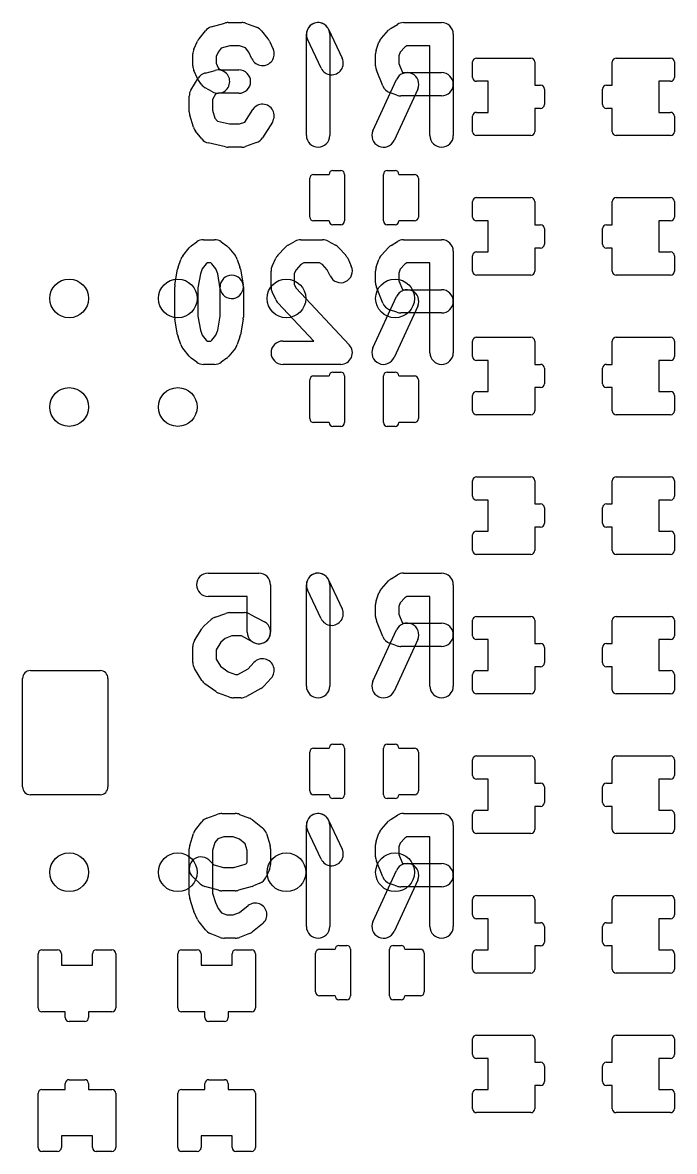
# Model space of a CAD drawing. Extents: x 0 to 45, y 0 to 50.
# Drawn here: x 22.15 to 26.35, y 36.65 to 43.93 of the extents above; entities that cross this region are included whole.
import ezdxf

# ---------------------------------------------------------------- set-up
doc = ezdxf.new("R2010")
doc.units = 0
for name, color, linetype in [('HOLE_1-6', 7, 'CONTINUOUS'), ('Resist-B', 7, 'CONTINUOUS'), ('Symbol-B', 7, 'CONTINUOUS')]:
    doc.layers.add(name, color=color, linetype=linetype)

msp = doc.modelspace()

# ---------------------------------------------------------------- linework, layer by layer
at = {"layer": 'HOLE_1-6'}
for centre in [(22.45, 42.15), (23.15, 42.15), (23.85, 42.15), (24.55, 42.15), (22.45, 41.45), (23.15, 41.45), (22.45, 38.45), (23.15, 38.45), (23.85, 38.45), (24.55, 38.45)]:
    msp.add_circle(centre, 0.125, dxfattribs=at)
at = {"layer": 'Resist-B'}
for p, q in [((25.05, 43.575), (25.05, 43.675)), ((25.075, 43.7), (25.425, 43.7)), ((25.45, 43.675), (25.45, 43.525)), ((25.95, 43.525), (25.95, 43.675)), ((25.975, 43.7), (26.325, 43.7)), ((26.35, 43.675), (26.35, 43.575)), ((25.15, 43.55), (25.075, 43.55)), ((25.15, 43.35), (25.15, 43.55)), ((26.325, 43.55), (26.25, 43.55)), ((26.25, 43.55), (26.25, 43.35)), ((25.45, 43.525), (25.4875, 43.525)), ((25.5125, 43.5), (25.5125, 43.4)), ((25.8875, 43.4), (25.8875, 43.5)), ((25.9125, 43.525), (25.95, 43.525)), ((25.05, 43.225), (25.05, 43.325)), ((25.075, 43.35), (25.15, 43.35)), ((25.4875, 43.375), (25.45, 43.375)), ((25.45, 43.375), (25.45, 43.225)), ((25.95, 43.375), (25.9125, 43.375)), ((25.95, 43.225), (25.95, 43.375)), ((26.25, 43.35), (26.325, 43.35)), ((26.35, 43.325), (26.35, 43.225)), ((25.425, 43.2), (25.075, 43.2)), ((26.325, 43.2), (25.975, 43.2)), ((24.025, 42.95), (24.125, 42.95)), ((24.15, 42.975), (24.2, 42.975)), ((24.225, 42.95), (24.225, 42.65)), ((24.475, 42.65), (24.475, 42.95)), ((24.5, 42.975), (24.55, 42.975)), ((24.575, 42.95), (24.675, 42.95)), ((24, 42.675), (24, 42.925)), ((24.7, 42.925), (24.7, 42.675)), ((25.075, 42.8), (25.425, 42.8)), ((25.975, 42.8), (26.325, 42.8)), ((25.05, 42.675), (25.05, 42.775)), ((25.45, 42.775), (25.45, 42.625)), ((25.95, 42.625), (25.95, 42.775)), ((26.35, 42.775), (26.35, 42.675)), ((24.125, 42.65), (24.025, 42.65)), ((24.2, 42.625), (24.15, 42.625)), ((24.55, 42.625), (24.5, 42.625)), ((24.675, 42.65), (24.575, 42.65)), ((25.15, 42.65), (25.075, 42.65)), ((25.15, 42.45), (25.15, 42.65)), ((25.45, 42.625), (25.4875, 42.625)), ((25.5125, 42.6), (25.5125, 42.5)), ((25.8875, 42.5), (25.8875, 42.6)), ((25.9125, 42.625), (25.95, 42.625)), ((26.325, 42.65), (26.25, 42.65)), ((26.25, 42.65), (26.25, 42.45)), ((25.075, 42.45), (25.15, 42.45)), ((25.4875, 42.475), (25.45, 42.475)), ((25.45, 42.475), (25.45, 42.325)), ((25.95, 42.475), (25.9125, 42.475)), ((25.95, 42.325), (25.95, 42.475)), ((26.25, 42.45), (26.325, 42.45)), ((25.05, 42.325), (25.05, 42.425)), ((26.35, 42.425), (26.35, 42.325)), ((25.425, 42.3), (25.075, 42.3)), ((26.325, 42.3), (25.975, 42.3)), ((25.05, 41.775), (25.05, 41.875)), ((25.075, 41.9), (25.425, 41.9)), ((25.45, 41.875), (25.45, 41.725)), ((25.95, 41.725), (25.95, 41.875)), ((25.975, 41.9), (26.325, 41.9)), ((26.35, 41.875), (26.35, 41.775)), ((25.15, 41.75), (25.075, 41.75)), ((25.15, 41.55), (25.15, 41.75)), ((25.45, 41.725), (25.4875, 41.725)), ((25.9125, 41.725), (25.95, 41.725)), ((26.325, 41.75), (26.25, 41.75)), ((26.25, 41.75), (26.25, 41.55)), ((24.025, 41.65), (24.125, 41.65)), ((24.15, 41.675), (24.2, 41.675)), ((24.225, 41.65), (24.225, 41.35)), ((24.475, 41.35), (24.475, 41.65)), ((24.5, 41.675), (24.55, 41.675)), ((24.575, 41.65), (24.675, 41.65)), ((25.5125, 41.7), (25.5125, 41.6)), ((25.8875, 41.6), (25.8875, 41.7)), ((24, 41.375), (24, 41.625)), ((24.7, 41.625), (24.7, 41.375)), ((25.4875, 41.575), (25.45, 41.575)), ((25.45, 41.575), (25.45, 41.425)), ((25.95, 41.575), (25.9125, 41.575)), ((25.95, 41.425), (25.95, 41.575)), ((25.05, 41.425), (25.05, 41.525)), ((25.075, 41.55), (25.15, 41.55)), ((26.25, 41.55), (26.325, 41.55)), ((26.35, 41.525), (26.35, 41.425)), ((24.125, 41.35), (24.025, 41.35)), ((24.675, 41.35), (24.575, 41.35)), ((25.425, 41.4), (25.075, 41.4)), ((26.325, 41.4), (25.975, 41.4)), ((24.2, 41.325), (24.15, 41.325)), ((24.55, 41.325), (24.5, 41.325)), ((25.075, 41), (25.425, 41)), ((25.975, 41), (26.325, 41)), ((25.05, 40.875), (25.05, 40.975)), ((25.45, 40.975), (25.45, 40.825)), ((25.95, 40.825), (25.95, 40.975)), ((26.35, 40.975), (26.35, 40.875)), ((25.15, 40.85), (25.075, 40.85)), ((25.15, 40.65), (25.15, 40.85)), ((26.325, 40.85), (26.25, 40.85)), ((26.25, 40.85), (26.25, 40.65)), ((25.45, 40.825), (25.4875, 40.825)), ((25.5125, 40.8), (25.5125, 40.7)), ((25.8875, 40.7), (25.8875, 40.8)), ((25.9125, 40.825), (25.95, 40.825)), ((25.05, 40.525), (25.05, 40.625)), ((25.075, 40.65), (25.15, 40.65)), ((25.4875, 40.675), (25.45, 40.675)), ((25.45, 40.675), (25.45, 40.525)), ((25.95, 40.675), (25.9125, 40.675)), ((25.95, 40.525), (25.95, 40.675)), ((26.25, 40.65), (26.325, 40.65)), ((26.35, 40.625), (26.35, 40.525)), ((25.425, 40.5), (25.075, 40.5)), ((26.325, 40.5), (25.975, 40.5)), ((25.05, 39.975), (25.05, 40.075)), ((25.075, 40.1), (25.425, 40.1)), ((25.45, 40.075), (25.45, 39.925)), ((25.95, 39.925), (25.95, 40.075)), ((25.975, 40.1), (26.325, 40.1)), ((26.35, 40.075), (26.35, 39.975)), ((25.15, 39.95), (25.075, 39.95)), ((25.15, 39.75), (25.15, 39.95)), ((25.45, 39.925), (25.4875, 39.925)), ((25.5125, 39.9), (25.5125, 39.8)), ((25.8875, 39.8), (25.8875, 39.9)), ((25.9125, 39.925), (25.95, 39.925)), ((26.325, 39.95), (26.25, 39.95)), ((26.25, 39.95), (26.25, 39.75)), ((22.2, 39.75), (22.65, 39.75)), ((25.075, 39.75), (25.15, 39.75)), ((25.4875, 39.775), (25.45, 39.775)), ((25.45, 39.775), (25.45, 39.625)), ((25.95, 39.775), (25.9125, 39.775)), ((25.95, 39.625), (25.95, 39.775)), ((26.25, 39.75), (26.325, 39.75)), ((22.15, 39), (22.15, 39.7)), ((22.7, 39.7), (22.7, 39)), ((25.05, 39.625), (25.05, 39.725)), ((26.35, 39.725), (26.35, 39.625)), ((25.425, 39.6), (25.075, 39.6)), ((26.325, 39.6), (25.975, 39.6)), ((24.025, 39.25), (24.125, 39.25)), ((24.15, 39.275), (24.2, 39.275)), ((24.225, 39.25), (24.225, 38.95)), ((24.475, 38.95), (24.475, 39.25)), ((24.5, 39.275), (24.55, 39.275)), ((24.575, 39.25), (24.675, 39.25)), ((24, 38.975), (24, 39.225)), ((24.7, 39.225), (24.7, 38.975)), ((25.05, 39.075), (25.05, 39.175)), ((25.075, 39.2), (25.425, 39.2)), ((25.45, 39.175), (25.45, 39.025)), ((25.95, 39.025), (25.95, 39.175)), ((25.975, 39.2), (26.325, 39.2)), ((26.35, 39.175), (26.35, 39.075)), ((25.15, 39.05), (25.075, 39.05)), ((25.15, 38.85), (25.15, 39.05)), ((25.45, 39.025), (25.4875, 39.025)), ((25.9125, 39.025), (25.95, 39.025)), ((26.325, 39.05), (26.25, 39.05)), ((26.25, 39.05), (26.25, 38.85)), ((22.65, 38.95), (22.2, 38.95)), ((24.125, 38.95), (24.025, 38.95)), ((24.675, 38.95), (24.575, 38.95)), ((25.5125, 39), (25.5125, 38.9)), ((25.8875, 38.9), (25.8875, 39)), ((24.2, 38.925), (24.15, 38.925)), ((24.55, 38.925), (24.5, 38.925)), ((25.4875, 38.875), (25.45, 38.875)), ((25.45, 38.875), (25.45, 38.725)), ((25.95, 38.875), (25.9125, 38.875)), ((25.95, 38.725), (25.95, 38.875)), ((25.05, 38.725), (25.05, 38.825)), ((25.075, 38.85), (25.15, 38.85)), ((26.25, 38.85), (26.325, 38.85)), ((26.35, 38.825), (26.35, 38.725)), ((25.425, 38.7), (25.075, 38.7)), ((26.325, 38.7), (25.975, 38.7)), ((25.075, 38.3), (25.425, 38.3)), ((25.975, 38.3), (26.325, 38.3)), ((25.05, 38.175), (25.05, 38.275)), ((25.45, 38.275), (25.45, 38.125)), ((25.95, 38.125), (25.95, 38.275)), ((26.35, 38.275), (26.35, 38.175)), ((25.15, 38.15), (25.075, 38.15)), ((25.15, 37.95), (25.15, 38.15)), ((26.325, 38.15), (26.25, 38.15)), ((26.25, 38.15), (26.25, 37.95)), ((25.45, 38.125), (25.4875, 38.125)), ((25.5125, 38.1), (25.5125, 38)), ((25.8875, 38), (25.8875, 38.1)), ((25.9125, 38.125), (25.95, 38.125)), ((22.25, 37.575), (22.25, 37.925)), ((22.275, 37.95), (22.375, 37.95)), ((22.4, 37.925), (22.4, 37.85)), ((22.6, 37.85), (22.6, 37.925)), ((22.625, 37.95), (22.725, 37.95)), ((22.75, 37.925), (22.75, 37.575)), ((23.15, 37.575), (23.15, 37.925)), ((23.175, 37.95), (23.275, 37.95)), ((23.3, 37.925), (23.3, 37.85)), ((23.5, 37.85), (23.5, 37.925)), ((23.525, 37.95), (23.625, 37.95)), ((23.65, 37.925), (23.65, 37.575)), ((24.03842, 37.67842), (24.03842, 37.92842)), ((24.06342, 37.95342), (24.16342, 37.95342)), ((24.18842, 37.97842), (24.23842, 37.97842)), ((24.26342, 37.95342), (24.26342, 37.65342)), ((24.51342, 37.65342), (24.51342, 37.95342)), ((24.53842, 37.97842), (24.58842, 37.97842)), ((24.61342, 37.95342), (24.71342, 37.95342)), ((24.73842, 37.92842), (24.73842, 37.67842)), ((25.05, 37.825), (25.05, 37.925)), ((25.075, 37.95), (25.15, 37.95)), ((25.4875, 37.975), (25.45, 37.975)), ((25.45, 37.975), (25.45, 37.825)), ((25.95, 37.975), (25.9125, 37.975)), ((25.95, 37.825), (25.95, 37.975)), ((26.25, 37.95), (26.325, 37.95)), ((26.35, 37.925), (26.35, 37.825)), ((22.4, 37.85), (22.6, 37.85)), ((23.3, 37.85), (23.5, 37.85)), ((25.425, 37.8), (25.075, 37.8)), ((26.325, 37.8), (25.975, 37.8)), ((24.16342, 37.65342), (24.06342, 37.65342)), ((24.71342, 37.65342), (24.61342, 37.65342)), ((24.23842, 37.62842), (24.18842, 37.62842)), ((24.58842, 37.62842), (24.53842, 37.62842)), ((22.425, 37.55), (22.275, 37.55)), ((22.425, 37.5125), (22.425, 37.55)), ((22.55, 37.4875), (22.45, 37.4875)), ((22.575, 37.55), (22.575, 37.5125)), ((22.725, 37.55), (22.575, 37.55)), ((23.325, 37.55), (23.175, 37.55)), ((23.325, 37.5125), (23.325, 37.55)), ((23.45, 37.4875), (23.35, 37.4875)), ((23.475, 37.55), (23.475, 37.5125)), ((23.625, 37.55), (23.475, 37.55)), ((25.05, 37.275), (25.05, 37.375)), ((25.075, 37.4), (25.425, 37.4)), ((25.45, 37.375), (25.45, 37.225)), ((25.95, 37.225), (25.95, 37.375)), ((25.975, 37.4), (26.325, 37.4)), ((26.35, 37.375), (26.35, 37.275)), ((25.15, 37.25), (25.075, 37.25)), ((25.15, 37.05), (25.15, 37.25)), ((25.45, 37.225), (25.4875, 37.225)), ((25.5125, 37.2), (25.5125, 37.1)), ((25.8875, 37.1), (25.8875, 37.2)), ((25.9125, 37.225), (25.95, 37.225)), ((26.325, 37.25), (26.25, 37.25)), ((26.25, 37.25), (26.25, 37.05)), ((22.275, 37.05), (22.425, 37.05)), ((22.425, 37.05), (22.425, 37.0875)), ((22.45, 37.1125), (22.55, 37.1125)), ((22.575, 37.0875), (22.575, 37.05)), ((22.575, 37.05), (22.725, 37.05)), ((23.175, 37.05), (23.325, 37.05)), ((23.325, 37.05), (23.325, 37.0875)), ((23.35, 37.1125), (23.45, 37.1125)), ((23.475, 37.0875), (23.475, 37.05)), ((23.475, 37.05), (23.625, 37.05)), ((25.075, 37.05), (25.15, 37.05)), ((25.4875, 37.075), (25.45, 37.075)), ((25.45, 37.075), (25.45, 36.925)), ((25.95, 37.075), (25.9125, 37.075)), ((25.95, 36.925), (25.95, 37.075)), ((26.25, 37.05), (26.325, 37.05)), ((22.25, 36.675), (22.25, 37.025)), ((22.75, 37.025), (22.75, 36.675)), ((23.15, 36.675), (23.15, 37.025)), ((23.65, 37.025), (23.65, 36.675)), ((25.05, 36.925), (25.05, 37.025)), ((26.35, 37.025), (26.35, 36.925)), ((25.425, 36.9), (25.075, 36.9)), ((26.325, 36.9), (25.975, 36.9)), ((22.6, 36.75), (22.4, 36.75)), ((22.4, 36.75), (22.4, 36.675)), ((22.6, 36.675), (22.6, 36.75)), ((23.5, 36.75), (23.3, 36.75)), ((23.3, 36.75), (23.3, 36.675)), ((23.5, 36.675), (23.5, 36.75)), ((22.375, 36.65), (22.275, 36.65)), ((22.725, 36.65), (22.625, 36.65)), ((23.275, 36.65), (23.175, 36.65)), ((23.625, 36.65), (23.525, 36.65))]:
    msp.add_line(p, q, dxfattribs=at)
for centre, radius, start, end in [((25.075, 43.675), 0.025, 90, 180), ((25.425, 43.675), 0.025, 0, 90), ((25.975, 43.675), 0.025, 90, 180), ((26.325, 43.675), 0.025, 0, 90), ((25.075, 43.575), 0.025, 180, -90), ((26.325, 43.575), 0.025, -90, 0), ((25.4875, 43.5), 0.025, 0, 90), ((25.9125, 43.5), 0.025, 90, 180), ((25.4875, 43.4), 0.025, -90, 0), ((25.9125, 43.4), 0.025, 180, -90), ((25.075, 43.325), 0.025, 90, 180), ((26.325, 43.325), 0.025, 0, 90), ((25.075, 43.225), 0.025, 180, -90), ((25.425, 43.225), 0.025, -90, 0), ((25.975, 43.225), 0.025, 180, -90), ((26.325, 43.225), 0.025, -90, 0), ((24.025, 42.925), 0.025, 90, 180), ((24.15, 42.95), 0.025, 90, 180), ((24.2, 42.95), 0.025, 0, 90), ((24.5, 42.95), 0.025, 90, 180), ((24.55, 42.95), 0.025, 0, 90), ((24.675, 42.925), 0.025, 0, 90), ((25.075, 42.775), 0.025, 90, 180), ((25.425, 42.775), 0.025, 0, 90), ((25.975, 42.775), 0.025, 90, 180), ((26.325, 42.775), 0.025, 0, 90), ((24.025, 42.675), 0.025, 180, -90), ((24.675, 42.675), 0.025, -90, 0), ((25.075, 42.675), 0.025, 180, -90), ((26.325, 42.675), 0.025, -90, 0), ((24.15, 42.65), 0.025, 180, -90), ((24.2, 42.65), 0.025, -90, 0), ((24.5, 42.65), 0.025, 180, -90), ((24.55, 42.65), 0.025, -90, 0), ((25.4875, 42.6), 0.025, 0, 90), ((25.9125, 42.6), 0.025, 90, 180), ((25.075, 42.425), 0.025, 90, 180), ((25.4875, 42.5), 0.025, -90, 0), ((25.9125, 42.5), 0.025, 180, -90), ((26.325, 42.425), 0.025, 0, 90), ((25.075, 42.325), 0.025, 180, -90), ((25.425, 42.325), 0.025, -90, 0), ((25.975, 42.325), 0.025, 180, -90), ((26.325, 42.325), 0.025, -90, 0), ((25.075, 41.875), 0.025, 90, 180), ((25.425, 41.875), 0.025, 0, 90), ((25.975, 41.875), 0.025, 90, 180), ((26.325, 41.875), 0.025, 0, 90), ((25.075, 41.775), 0.025, 180, -90), ((25.4875, 41.7), 0.025, 0, 90), ((25.9125, 41.7), 0.025, 90, 180), ((26.325, 41.775), 0.025, -90, 0), ((24.025, 41.625), 0.025, 90, 180), ((24.15, 41.65), 0.025, 90, 180), ((24.2, 41.65), 0.025, 0, 90), ((24.5, 41.65), 0.025, 90, 180), ((24.55, 41.65), 0.025, 0, 90), ((24.675, 41.625), 0.025, 0, 90), ((25.4875, 41.6), 0.025, -90, 0), ((25.9125, 41.6), 0.025, 180, -90), ((25.075, 41.525), 0.025, 90, 180), ((26.325, 41.525), 0.025, 0, 90), ((25.075, 41.425), 0.025, 180, -90), ((25.425, 41.425), 0.025, -90, 0), ((25.975, 41.425), 0.025, 180, -90), ((26.325, 41.425), 0.025, -90, 0), ((24.025, 41.375), 0.025, 180, -90), ((24.15, 41.35), 0.025, 180, -90), ((24.2, 41.35), 0.025, -90, 0), ((24.5, 41.35), 0.025, 180, -90), ((24.55, 41.35), 0.025, -90, 0), ((24.675, 41.375), 0.025, -90, 0), ((25.075, 40.975), 0.025, 90, 180), ((25.425, 40.975), 0.025, 0, 90), ((25.975, 40.975), 0.025, 90, 180), ((26.325, 40.975), 0.025, 0, 90), ((25.075, 40.875), 0.025, 180, -90), ((26.325, 40.875), 0.025, -90, 0), ((25.4875, 40.8), 0.025, 0, 90), ((25.9125, 40.8), 0.025, 90, 180), ((25.4875, 40.7), 0.025, -90, 0), ((25.9125, 40.7), 0.025, 180, -90), ((25.075, 40.625), 0.025, 90, 180), ((26.325, 40.625), 0.025, 0, 90), ((25.075, 40.525), 0.025, 180, -90), ((25.425, 40.525), 0.025, -90, 0), ((25.975, 40.525), 0.025, 180, -90), ((26.325, 40.525), 0.025, -90, 0), ((25.075, 40.075), 0.025, 90, 180), ((25.425, 40.075), 0.025, 0, 90), ((25.975, 40.075), 0.025, 90, 180), ((26.325, 40.075), 0.025, 0, 90), ((25.075, 39.975), 0.025, 180, -90), ((26.325, 39.975), 0.025, -90, 0), ((25.4875, 39.9), 0.025, 0, 90), ((25.9125, 39.9), 0.025, 90, 180), ((22.2, 39.7), 0.05, 90, 180), ((22.65, 39.7), 0.05, 0, 90), ((25.075, 39.725), 0.025, 90, 180), ((25.4875, 39.8), 0.025, -90, 0), ((25.9125, 39.8), 0.025, 180, -90), ((26.325, 39.725), 0.025, 0, 90), ((25.075, 39.625), 0.025, 180, -90), ((25.425, 39.625), 0.025, -90, 0), ((25.975, 39.625), 0.025, 180, -90), ((26.325, 39.625), 0.025, -90, 0), ((24.025, 39.225), 0.025, 90, 180), ((24.15, 39.25), 0.025, 90, 180), ((24.2, 39.25), 0.025, 0, 90), ((24.5, 39.25), 0.025, 90, 180), ((24.55, 39.25), 0.025, 0, 90), ((24.675, 39.225), 0.025, 0, 90), ((25.075, 39.175), 0.025, 90, 180), ((25.425, 39.175), 0.025, 0, 90), ((25.975, 39.175), 0.025, 90, 180), ((26.325, 39.175), 0.025, 0, 90), ((25.075, 39.075), 0.025, 180, -90), ((25.4875, 39), 0.025, 0, 90), ((25.9125, 39), 0.025, 90, 180), ((26.325, 39.075), 0.025, -90, 0), ((22.2, 39), 0.05, 180, -90), ((22.65, 39), 0.05, -90, 0), ((24.025, 38.975), 0.025, 180, -90), ((24.15, 38.95), 0.025, 180, -90), ((24.2, 38.95), 0.025, -90, 0), ((24.5, 38.95), 0.025, 180, -90), ((24.55, 38.95), 0.025, -90, 0), ((24.675, 38.975), 0.025, -90, 0), ((25.4875, 38.9), 0.025, -90, 0), ((25.9125, 38.9), 0.025, 180, -90), ((25.075, 38.825), 0.025, 90, 180), ((26.325, 38.825), 0.025, 0, 90), ((25.075, 38.725), 0.025, 180, -90), ((25.425, 38.725), 0.025, -90, 0), ((25.975, 38.725), 0.025, 180, -90), ((26.325, 38.725), 0.025, -90, 0), ((25.075, 38.275), 0.025, 90, 180), ((25.425, 38.275), 0.025, 0, 90), ((25.975, 38.275), 0.025, 90, 180), ((26.325, 38.275), 0.025, 0, 90), ((25.075, 38.175), 0.025, 180, -90), ((26.325, 38.175), 0.025, -90, 0), ((25.4875, 38.1), 0.025, 0, 90), ((25.9125, 38.1), 0.025, 90, 180), ((25.4875, 38), 0.025, -90, 0), ((25.9125, 38), 0.025, 180, -90), ((22.275, 37.925), 0.025, 90, 180), ((22.375, 37.925), 0.025, 0, 90), ((22.625, 37.925), 0.025, 90, 180), ((22.725, 37.925), 0.025, 0, 90), ((23.175, 37.925), 0.025, 90, 180), ((23.275, 37.925), 0.025, 0, 90), ((23.525, 37.925), 0.025, 90, 180), ((23.625, 37.925), 0.025, 0, 90), ((24.06342, 37.92842), 0.025, 90, 180), ((24.18842, 37.95342), 0.025, 90, 180), ((24.23842, 37.95342), 0.025, 0, 90), ((24.53842, 37.95342), 0.025, 90, 180), ((24.58842, 37.95342), 0.025, 0, 90), ((24.71342, 37.92842), 0.025, 0, 90), ((25.075, 37.925), 0.025, 90, 180), ((26.325, 37.925), 0.025, 0, 90), ((25.075, 37.825), 0.025, 180, -90), ((25.425, 37.825), 0.025, -90, 0), ((25.975, 37.825), 0.025, 180, -90), ((26.325, 37.825), 0.025, -90, 0), ((24.06342, 37.67842), 0.025, 180, -90), ((24.18842, 37.65342), 0.025, 180, -90), ((24.23842, 37.65342), 0.025, -90, 0), ((24.53842, 37.65342), 0.025, 180, -90), ((24.58842, 37.65342), 0.025, -90, 0), ((24.71342, 37.67842), 0.025, -90, 0), ((22.275, 37.575), 0.025, 180, -90), ((22.725, 37.575), 0.025, -90, 0), ((23.175, 37.575), 0.025, 180, -90), ((23.625, 37.575), 0.025, -90, 0), ((22.45, 37.5125), 0.025, 180, -90), ((22.55, 37.5125), 0.025, -90, 0), ((23.35, 37.5125), 0.025, 180, -90), ((23.45, 37.5125), 0.025, -90, 0), ((25.075, 37.375), 0.025, 90, 180), ((25.425, 37.375), 0.025, 0, 90), ((25.975, 37.375), 0.025, 90, 180), ((26.325, 37.375), 0.025, 0, 90), ((25.075, 37.275), 0.025, 180, -90), ((26.325, 37.275), 0.025, -90, 0), ((25.4875, 37.2), 0.025, 0, 90), ((25.9125, 37.2), 0.025, 90, 180), ((22.275, 37.025), 0.025, 90, 180), ((22.45, 37.0875), 0.025, 90, 180), ((22.55, 37.0875), 0.025, 0, 90), ((22.725, 37.025), 0.025, 0, 90), ((23.175, 37.025), 0.025, 90, 180), ((23.35, 37.0875), 0.025, 90, 180), ((23.45, 37.0875), 0.025, 0, 90), ((23.625, 37.025), 0.025, 0, 90), ((25.075, 37.025), 0.025, 90, 180), ((25.4875, 37.1), 0.025, -90, 0), ((25.9125, 37.1), 0.025, 180, -90), ((26.325, 37.025), 0.025, 0, 90), ((25.075, 36.925), 0.025, 180, -90), ((25.425, 36.925), 0.025, -90, 0), ((25.975, 36.925), 0.025, 180, -90), ((26.325, 36.925), 0.025, -90, 0), ((22.275, 36.675), 0.025, 180, -90), ((22.375, 36.675), 0.025, -90, 0), ((22.625, 36.675), 0.025, 180, -90), ((22.725, 36.675), 0.025, -90, 0), ((23.175, 36.675), 0.025, 180, -90), ((23.275, 36.675), 0.025, -90, 0), ((23.525, 36.675), 0.025, 180, -90), ((23.625, 36.675), 0.025, -90, 0)]:
    msp.add_arc(centre, radius, start, end, dxfattribs=at)
at = {"layer": 'Symbol-B'}
for p, q in [((23.36544, 43.90032), (23.45311, 43.92579)), ((23.47403, 43.92877), (23.56169, 43.92877)), ((23.58729, 43.92426), (23.65742, 43.89879)), ((24.524, 43.89197), (24.56491, 43.91744)), ((24.60455, 43.92877), (24.85, 43.92877)), ((23.28697, 43.82432), (23.32788, 43.87526)), ((23.6903, 43.87526), (23.73121, 43.82432)), ((23.9789, 43.2), (23.9789, 43.85377)), ((24.07366, 43.63512), (23.986, 43.82191)), ((24.1218, 43.88563), (24.20946, 43.69884)), ((24.1289, 43.85377), (24.1289, 43.2)), ((24.46163, 43.82808), (24.50839, 43.87902)), ((24.925, 43.85377), (24.925, 43.2)), ((23.25391, 43.75769), (23.27728, 43.80863)), ((23.43001, 43.76288), (23.40974, 43.73764)), ((23.4847, 43.77877), (23.43001, 43.76288)), ((23.54849, 43.77877), (23.4847, 43.77877)), ((23.58649, 43.76497), (23.54849, 43.77877)), ((23.60844, 43.73764), (23.58649, 43.76497)), ((23.7409, 43.80863), (23.76427, 43.75769)), ((24.42843, 43.75083), (24.44596, 43.80177)), ((24.61197, 43.77004), (24.58271, 43.73816)), ((24.62599, 43.77877), (24.61197, 43.77004)), ((24.775, 43.77877), (24.62599, 43.77877)), ((24.775, 43.2), (24.775, 43.77877)), ((23.24708, 43.65), (23.24708, 43.72642)), ((23.40974, 43.73764), (23.39708, 43.71004)), ((23.39708, 43.71004), (23.39708, 43.66638)), ((23.62793, 43.69515), (23.60844, 43.73764)), ((24.42435, 43.65), (24.42435, 43.72642)), ((24.58271, 43.73816), (24.57435, 43.71388)), ((24.57435, 43.71388), (24.57435, 43.66449)), ((23.27728, 43.56779), (23.25391, 43.61873)), ((23.3263, 43.60364), (23.39059, 43.62062)), ((23.39708, 43.66638), (23.41091, 43.63624)), ((23.41091, 43.63624), (23.41461, 43.63087)), ((23.41461, 43.63087), (23.42884, 43.62311)), ((23.42884, 43.62311), (23.54416, 43.62311)), ((24.47066, 43.52017), (24.42975, 43.62206)), ((24.57435, 43.66449), (24.59737, 43.60716)), ((24.59737, 43.60716), (24.60021, 43.60613)), ((24.60021, 43.60613), (24.85, 43.60613)), ((23.23472, 43.49386), (23.28147, 43.57027)), ((23.30121, 43.53105), (23.28367, 43.55653)), ((24.4078, 43.23128), (24.55975, 43.56241)), ((23.2237, 43.35283), (23.2237, 43.45472)), ((23.37386, 43.48225), (23.32711, 43.50772)), ((23.39371, 43.4663), (23.3737, 43.4336)), ((23.42889, 43.4756), (23.39371, 43.4663)), ((23.54416, 43.47311), (23.40974, 43.47311)), ((24.56141, 43.46064), (24.51466, 43.47762)), ((24.69609, 43.49985), (24.54414, 43.16872)), ((24.85, 43.45613), (24.58701, 43.45613)), ((23.3737, 43.4336), (23.3737, 43.36405)), ((23.25036, 43.25448), (23.22698, 43.33089)), ((23.3737, 43.36405), (23.38958, 43.31214)), ((23.38958, 43.31214), (23.40516, 43.29275)), ((23.58209, 43.2872), (23.63267, 43.36738)), ((23.40516, 43.29275), (23.48252, 43.275)), ((23.48252, 43.275), (23.54849, 43.275)), ((23.54849, 43.275), (23.58209, 43.2872)), ((23.75953, 43.28734), (23.69525, 43.18545)), ((23.30451, 43.17851), (23.2636, 43.22946)), ((23.45726, 43.1269), (23.34622, 43.15237)), ((23.56169, 43.125), (23.47403, 43.125)), ((23.65742, 43.15498), (23.58729, 43.12951)), ((23.23709, 42.48898), (23.27215, 42.51445)), ((23.31623, 42.52877), (23.38636, 42.52877)), ((23.43043, 42.51445), (23.4655, 42.48898)), ((23.86022, 42.49416), (23.90698, 42.51963)), ((23.94286, 42.52877), (24.08312, 42.52877)), ((24.119, 42.51963), (24.16575, 42.49416)), ((24.524, 42.49197), (24.56491, 42.51744)), ((24.60455, 42.52877), (24.85, 42.52877)), ((23.18178, 42.42432), (23.22269, 42.47526)), ((23.47991, 42.47526), (23.52082, 42.42432)), ((23.79409, 42.42807), (23.84084, 42.47901)), ((24.18513, 42.47901), (24.23188, 42.42807)), ((24.46163, 42.42808), (24.50839, 42.47902)), ((24.925, 42.45377), (24.925, 41.8)), ((23.15181, 42.35083), (23.16934, 42.40177)), ((23.33337, 42.37352), (23.30692, 42.34059)), ((23.3406, 42.37877), (23.33337, 42.37352)), ((23.362, 42.37877), (23.3406, 42.37877)), ((23.36924, 42.37351), (23.362, 42.37877)), ((23.39568, 42.34059), (23.36924, 42.37351)), ((23.53326, 42.40177), (23.55079, 42.35083)), ((23.75781, 42.35771), (23.78119, 42.40865)), ((23.94293, 42.3684), (23.91259, 42.33535)), ((23.96196, 42.37877), (23.94293, 42.3684)), ((24.06402, 42.37877), (23.96196, 42.37877)), ((24.08304, 42.3684), (24.06402, 42.37877)), ((24.11338, 42.33535), (24.08304, 42.3684)), ((24.24478, 42.40865), (24.26816, 42.35771)), ((24.42843, 42.35083), (24.44596, 42.40177)), ((24.61197, 42.37004), (24.58271, 42.33816)), ((24.62599, 42.37877), (24.61197, 42.37004)), ((24.775, 42.37877), (24.62599, 42.37877)), ((24.775, 41.8), (24.775, 42.37877)), ((23.13128, 42.23725), (23.14882, 42.33914)), ((23.29562, 42.30773), (23.28019, 42.21812)), ((23.30692, 42.34059), (23.29562, 42.30773)), ((23.40698, 42.30774), (23.39568, 42.34059)), ((23.42349, 42.21181), (23.40698, 42.30774)), ((23.55378, 42.33914), (23.57131, 42.23725)), ((23.75097, 42.22453), (23.75097, 42.32642)), ((23.91259, 42.33535), (23.90097, 42.31003)), ((23.90097, 42.31003), (23.90097, 42.24092)), ((24.13184, 42.29513), (24.11338, 42.33535)), ((24.42435, 42.25), (24.42435, 42.32642)), ((24.58271, 42.33816), (24.57435, 42.31388)), ((24.57435, 42.31388), (24.57435, 42.26449)), ((23.13019, 42.02925), (23.13019, 42.22453)), ((23.28019, 42.21812), (23.28019, 42.03566)), ((23.4224, 42.03565), (23.4224, 42.22453)), ((23.5724, 42.22453), (23.5724, 42.02925)), ((23.90097, 42.24092), (23.91241, 42.21598)), ((24.47066, 42.12017), (24.42975, 42.22206)), ((24.57435, 42.26449), (24.59737, 42.20716)), ((23.78118, 42.1423), (23.7578, 42.19325)), ((23.91241, 42.21598), (24.25468, 41.85133)), ((24.4078, 41.83128), (24.55975, 42.16241)), ((24.59737, 42.20716), (24.60021, 42.20613)), ((24.60021, 42.20613), (24.85, 42.20613)), ((24.02674, 41.875), (23.79467, 42.12225)), ((24.56141, 42.06064), (24.51466, 42.07762)), ((24.69609, 42.09985), (24.54414, 41.76872)), ((23.14882, 41.91464), (23.13128, 42.01653)), ((23.28019, 42.03566), (23.29562, 41.94605)), ((23.40698, 41.94604), (23.4224, 42.03565)), ((23.57131, 42.01653), (23.55378, 41.91464)), ((24.85, 42.05613), (24.58701, 42.05613)), ((23.29562, 41.94605), (23.30692, 41.91318)), ((23.39568, 41.91318), (23.40698, 41.94604)), ((23.16934, 41.85201), (23.15181, 41.90295)), ((23.30692, 41.91318), (23.33337, 41.88025)), ((23.33337, 41.88025), (23.3406, 41.875)), ((23.3406, 41.875), (23.362, 41.875)), ((23.362, 41.875), (23.36923, 41.88026)), ((23.36923, 41.88026), (23.39568, 41.91318)), ((23.55079, 41.90295), (23.53326, 41.85201)), ((23.82597, 41.875), (24.02674, 41.875)), ((23.22269, 41.77851), (23.18178, 41.82946)), ((23.52082, 41.82946), (23.47991, 41.77851)), ((23.27215, 41.73932), (23.23709, 41.76479)), ((23.38636, 41.725), (23.31623, 41.725)), ((23.4655, 41.76479), (23.43043, 41.73932)), ((24.2, 41.725), (23.82597, 41.725)), ((23.34545, 40.37877), (23.67273, 40.37877)), ((24.1218, 40.33563), (24.20946, 40.14884)), ((24.46163, 40.27808), (24.50839, 40.32902)), ((24.524, 40.34197), (24.56491, 40.36744)), ((24.60455, 40.37877), (24.85, 40.37877)), ((23.74773, 40.30377), (23.74773, 39.99811)), ((23.9789, 39.65), (23.9789, 40.30377)), ((24.07366, 40.08512), (23.986, 40.27191)), ((24.1289, 40.30377), (24.1289, 39.65)), ((24.42843, 40.20083), (24.44596, 40.25177)), ((24.925, 40.30377), (24.925, 39.65)), ((23.59773, 40.22877), (23.34545, 40.22877)), ((23.59773, 39.99811), (23.59773, 40.22877)), ((24.58271, 40.18816), (24.57435, 40.16388)), ((24.61197, 40.22004), (24.58271, 40.18816)), ((24.62599, 40.22877), (24.61197, 40.22004)), ((24.775, 40.22877), (24.62599, 40.22877)), ((24.775, 39.65), (24.775, 40.22877)), ((23.38997, 40.09407), (23.4601, 40.11955)), ((23.48571, 40.12406), (23.57922, 40.12406)), ((23.6151, 40.11492), (23.70861, 40.06397)), ((24.42435, 40.1), (24.42435, 40.17642)), ((24.57435, 40.16388), (24.57435, 40.11449)), ((24.57435, 40.11449), (24.59737, 40.05716)), ((23.31841, 40.03666), (23.36516, 40.07911)), ((24.47066, 39.97017), (24.42975, 40.07206)), ((24.59737, 40.05716), (24.60021, 40.05613)), ((24.60021, 40.05613), (24.85, 40.05613)), ((23.2581, 39.94386), (23.30485, 40.02027)), ((23.49891, 39.97406), (23.45507, 39.95813)), ((23.56011, 39.97406), (23.49891, 39.97406)), ((23.63685, 39.93225), (23.56011, 39.97406)), ((24.4078, 39.68128), (24.55975, 40.01241)), ((23.24708, 39.80283), (23.24708, 39.90472)), ((23.4272, 39.93283), (23.39708, 39.8836)), ((23.45507, 39.95813), (23.4272, 39.93283)), ((24.56141, 39.91064), (24.51466, 39.92762)), ((24.69609, 39.94985), (24.54414, 39.61872)), ((24.85, 39.90613), (24.58701, 39.90613)), ((23.39708, 39.8836), (23.39708, 39.82395)), ((23.39708, 39.82395), (23.425, 39.77831)), ((23.30485, 39.68728), (23.2581, 39.76369)), ((23.425, 39.77831), (23.47449, 39.74236)), ((23.47449, 39.74236), (23.52229, 39.725)), ((23.53674, 39.725), (23.60252, 39.76084)), ((23.60252, 39.76084), (23.64084, 39.8026)), ((23.52229, 39.725), (23.53674, 39.725)), ((23.75136, 39.70118), (23.70461, 39.65023)), ((23.39488, 39.61479), (23.32475, 39.66574)), ((23.48349, 39.57951), (23.41336, 39.60498)), ((23.68523, 39.63508), (23.59172, 39.58414)), ((23.55584, 39.575), (23.50909, 39.575)), ((23.33739, 38.79879), (23.40752, 38.82426)), ((23.43312, 38.82877), (23.52078, 38.82877)), ((23.54841, 38.8235), (23.61269, 38.79803)), ((24.524, 38.79197), (24.56491, 38.81744)), ((24.60455, 38.82877), (24.85, 38.82877)), ((23.2636, 38.72432), (23.30451, 38.77526)), ((23.63164, 38.78708), (23.69593, 38.73614)), ((23.9789, 38.1), (23.9789, 38.75377)), ((24.1218, 38.78563), (24.20946, 38.59884)), ((24.1289, 38.75377), (24.1289, 38.1)), ((24.46163, 38.72808), (24.50839, 38.77902)), ((24.925, 38.75377), (24.925, 38.1)), ((23.22698, 38.62288), (23.25036, 38.6993)), ((23.40832, 38.66497), (23.38958, 38.64164)), ((23.44632, 38.67877), (23.40832, 38.66497)), ((23.50646, 38.67877), (23.44632, 38.67877)), ((23.54715, 38.66265), (23.50646, 38.67877)), ((23.58446, 38.63308), (23.54715, 38.66265)), ((23.72107, 38.6993), (23.74445, 38.62288)), ((24.07366, 38.53512), (23.986, 38.72191)), ((24.42843, 38.65083), (24.44596, 38.70177)), ((24.61197, 38.67004), (24.58271, 38.63816)), ((24.62599, 38.67877), (24.61197, 38.67004)), ((24.775, 38.67877), (24.62599, 38.67877)), ((24.775, 38.1), (24.775, 38.67877)), ((23.2237, 38.30377), (23.2237, 38.60094)), ((23.38958, 38.64164), (23.3737, 38.58972)), ((23.3737, 38.58972), (23.3737, 38.31499)), ((23.59773, 38.58972), (23.58446, 38.63308)), ((23.59773, 38.51545), (23.59773, 38.58972)), ((23.74773, 38.60094), (23.74773, 38.49906)), ((24.42435, 38.55), (24.42435, 38.62642)), ((24.58271, 38.63816), (24.57435, 38.61388)), ((24.57435, 38.61388), (24.57435, 38.56449)), ((23.34912, 38.52911), (23.38303, 38.49831)), ((23.58353, 38.50199), (23.59345, 38.50611)), ((23.59345, 38.50611), (23.59773, 38.51545)), ((24.47066, 38.42017), (24.42975, 38.52206)), ((24.57435, 38.56449), (24.59737, 38.50716)), ((24.59737, 38.50716), (24.60021, 38.50613)), ((24.60021, 38.50613), (24.85, 38.50613)), ((23.38303, 38.49831), (23.44379, 38.48066)), ((23.44379, 38.48066), (23.5101, 38.48066)), ((23.5101, 38.48066), (23.58353, 38.50199)), ((23.7409, 38.46778), (23.71752, 38.41683)), ((24.4078, 38.13128), (24.55975, 38.46241)), ((23.29503, 38.3756), (23.24828, 38.41805)), ((23.6781, 38.37884), (23.63719, 38.36186)), ((24.56141, 38.36064), (24.51466, 38.37762)), ((24.69609, 38.39985), (24.54414, 38.06872)), ((23.4122, 38.33364), (23.32453, 38.35911)), ((23.3737, 38.31499), (23.39233, 38.25409)), ((23.52078, 38.33066), (23.43312, 38.33066)), ((23.62937, 38.35911), (23.54171, 38.33364)), ((24.85, 38.35613), (24.58701, 38.35613)), ((23.25036, 38.20542), (23.22698, 38.28183)), ((23.39233, 38.25409), (23.40975, 38.21614)), ((23.40975, 38.21614), (23.43242, 38.18789)), ((23.54715, 38.19112), (23.60277, 38.2352)), ((23.27728, 38.14515), (23.25391, 38.19609)), ((23.43242, 38.18789), (23.46497, 38.175)), ((23.46497, 38.175), (23.50646, 38.175)), ((23.50646, 38.175), (23.54715, 38.19112)), ((23.32788, 38.07851), (23.28697, 38.12946)), ((23.69593, 38.11764), (23.63164, 38.06669)), ((23.42303, 38.03027), (23.35874, 38.05574)), ((23.52078, 38.025), (23.45065, 38.025)), ((23.61269, 38.05574), (23.54841, 38.03027))]:
    msp.add_line(p, q, dxfattribs=at)
for centre, start, end in [((23.38636, 43.8283), 106.197253, 141.235202), ((23.47403, 43.85377), 90, 106.197253), ((23.56169, 43.85377), 70.040392, 90), ((23.63182, 43.8283), 38.764798, 70.040392), ((24.0539, 43.85377), 25.136883, -154.859472), ((24.0539, 43.85377), 0, 180), ((24.56364, 43.8283), 121.905782, 137.447787), ((24.60455, 43.85377), 90, 121.905782), ((24.85, 43.85377), 0, 90), ((23.34545, 43.77736), 141.235202, 155.358784), ((23.67273, 43.77736), 24.641216, 38.764798), ((24.51688, 43.77736), 137.447787, 161.007017), ((23.32208, 43.72642), 155.358784, 180), ((23.6961, 43.72642), -155.358784, 24.644475), ((24.49935, 43.72642), 161.007017, 180), ((24.14156, 43.66698), -154.863117, 25.140528), ((23.32208, 43.65), 180, -155.358784), ((23.34545, 43.53113), 104.794114, 148.543637), ((23.40974, 43.54811), -75.205886, 104.794876), ((23.54416, 43.54811), -90, 90), ((24.49935, 43.65), 180, -158.127659), ((24.62792, 43.53113), -24.648159, 155.350404), ((24.85, 43.53113), -90, 90), ((23.34545, 43.59906), -155.358784, -145.456068), ((23.36299, 43.57358), -145.456068, -118.581194), ((23.2987, 43.45472), 148.543637, 180), ((23.40974, 43.54811), -118.581194, -90), ((24.54026, 43.54811), -158.127659, -109.959608), ((24.58701, 43.53113), -109.959608, -90), ((23.6961, 43.32736), -32.249128, 147.753138), ((23.2987, 43.35283), 180, -162.990506), ((23.32208, 43.27642), -162.990506, -141.235202), ((23.36299, 43.22547), -141.235202, -102.92075), ((23.63182, 43.22547), -70.040392, -32.249128), ((24.0539, 43.2), 180, 0), ((24.47597, 43.2), 155.351841, -24.649596), ((24.85, 43.2), 180, 0), ((23.47403, 43.2), -102.92075, -90), ((23.56169, 43.2), -90, -70.040392), ((23.31623, 42.45377), 90, 125.997239), ((23.38636, 42.45377), 54.010261, 90), ((23.94286, 42.45377), 90, 118.581194), ((24.08312, 42.45377), 61.418806, 90), ((24.60455, 42.45377), 90, 121.905782), ((24.85, 42.45377), 0, 90), ((23.28117, 42.4283), 125.995921, 141.231994), ((23.42143, 42.4283), 38.764798, 54.01053), ((23.8961, 42.4283), 118.581194, 137.45858), ((24.12987, 42.4283), 42.54142, 61.418806), ((24.56364, 42.4283), 121.905782, 137.447787), ((23.24026, 42.37736), 141.235202, 161.010105), ((23.46234, 42.37736), 18.992983, 38.768006), ((23.84935, 42.37736), 137.45858, 155.341711), ((24.17662, 42.37736), 24.658289, 42.54142), ((24.51688, 42.37736), 137.447787, 161.007017), ((23.22273, 42.32642), 161.007017, 170.23247), ((23.4974, 42.22453), 0, 180), ((23.47987, 42.32642), 9.765013, 18.989895), ((23.82597, 42.32642), 155.341711, 180), ((24.2, 42.32642), -155.341711, 24.653767), ((24.49935, 42.32642), 161.007017, 180), ((23.20519, 42.22453), 170.234987, 180), ((23.4974, 42.22453), -170.234987, 9.762068), ((23.82597, 42.22453), 180, -155.351841), ((24.49935, 42.25), 180, -158.127659), ((24.62792, 42.13113), -24.648159, 155.350404), ((24.85, 42.13113), -90, 90), ((23.84935, 42.17358), -155.351841, -136.80999), ((24.54026, 42.14811), -158.127659, -109.959608), ((23.20519, 42.02925), 180, -170.23247), ((23.4974, 42.02925), -9.765013, 0), ((24.58701, 42.13113), -109.959608, -90), ((23.22273, 41.92736), -170.234987, -161.010105), ((23.47987, 41.92736), -18.992983, -9.762068), ((23.82597, 41.8), 90, -90), ((23.24026, 41.87642), -161.007017, -141.237484), ((23.46234, 41.87642), -38.764798, -18.989895), ((24.2, 41.8), -90, 43.186552), ((24.47597, 41.8), 155.351841, -24.649596), ((24.85, 41.8), 180, 0), ((23.28117, 41.82547), -141.235202, -125.997239), ((23.31623, 41.8), -125.995921, -90), ((23.38636, 41.8), -90, -54.01053), ((23.42143, 41.82547), -54.010261, -38.762516), ((23.34545, 40.30377), 90, -90), ((23.67273, 40.30377), 0, 90), ((24.0539, 40.30377), 25.136883, -154.859472), ((24.0539, 40.30377), 0, 180), ((24.56364, 40.2783), 121.905782, 137.447787), ((24.60455, 40.30377), 90, 121.905782), ((24.85, 40.30377), 0, 90), ((24.51688, 40.22736), 137.447787, 161.007017), ((24.49935, 40.17642), 161.007017, 180), ((23.48571, 40.04906), 90, 109.966789), ((23.57922, 40.04906), 61.418806, 90), ((24.14156, 40.11698), -154.863117, 25.140528), ((23.36883, 39.98113), 132.238747, 148.543637), ((23.41558, 40.02358), 109.966789, 132.238747), ((23.67273, 39.99811), -118.581194, 61.415734), ((24.49935, 40.1), 180, -158.127659), ((24.62792, 39.98113), -24.648159, 155.350404), ((24.85, 39.98113), -90, 90), ((23.67273, 39.99811), 180, 0), ((24.54026, 39.99811), -158.127659, -109.959608), ((23.32208, 39.90472), 148.543637, 180), ((24.58701, 39.98113), -109.959608, -90), ((23.6961, 39.75189), -42.54142, 137.461558), ((23.32208, 39.80283), 180, -148.543637), ((23.36883, 39.72642), -148.543637, -125.995921), ((24.47597, 39.65), 155.351841, -24.649596), ((23.43896, 39.67547), -125.995921, -109.959608), ((23.64935, 39.70094), -61.418806, -42.54142), ((24.0539, 39.65), 180, 0), ((24.85, 39.65), 180, 0), ((23.50909, 39.65), -109.959608, -90), ((23.55584, 39.65), -90, -61.418806), ((23.36299, 38.7283), 109.959608, 141.235202), ((23.43312, 38.75377), 90, 109.959608), ((23.52078, 38.75377), 68.384417, 90), ((23.58506, 38.7283), 51.605061, 68.384417), ((24.0539, 38.75377), 25.136883, -154.859472), ((24.0539, 38.75377), 0, 180), ((24.60455, 38.75377), 90, 121.905782), ((24.85, 38.75377), 0, 90), ((23.32208, 38.67736), 141.235202, 162.990506), ((23.64935, 38.67736), 17.009494, 51.605061), ((24.51688, 38.67736), 137.447787, 161.007017), ((24.56364, 38.7283), 121.905782, 137.447787), ((24.49935, 38.62642), 161.007017, 180), ((23.2987, 38.60094), 162.990506, 180), ((23.67273, 38.60094), 0, 17.009494), ((24.14156, 38.56698), -154.863117, 25.140528), ((23.2987, 38.47358), 47.761253, -132.24012), ((24.49935, 38.55), 180, -158.127659), ((24.62792, 38.43113), -24.648159, 155.350404), ((24.85, 38.43113), -90, 90), ((23.67273, 38.49906), -24.648159, 0), ((23.34545, 38.43113), -132.238747, -106.197253), ((23.60844, 38.43113), -73.795411, -67.459468), ((23.64935, 38.44811), -67.459468, -24.648159), ((24.54026, 38.44811), -158.127659, -109.959608), ((24.58701, 38.43113), -109.959608, -90), ((23.2987, 38.30377), 180, -162.990506), ((23.43312, 38.40566), -106.197253, -90), ((23.52078, 38.40566), -90, -73.795411), ((23.64935, 38.17642), -51.605061, 128.39692), ((23.32208, 38.22736), -162.990506, -155.358784), ((23.34545, 38.17642), -155.358784, -141.235202), ((23.38636, 38.12547), -141.235202, -111.608481), ((24.0539, 38.1), 180, 0), ((24.47597, 38.1), 155.351841, -24.649596), ((24.85, 38.1), 180, 0), ((23.45065, 38.1), -111.608481, -90), ((23.52078, 38.1), -90, -68.384417), ((23.58506, 38.12547), -68.384417, -51.605061)]:
    msp.add_arc(centre, 0.075, start, end, dxfattribs=at)

doc.saveas('drawing.dxf')
